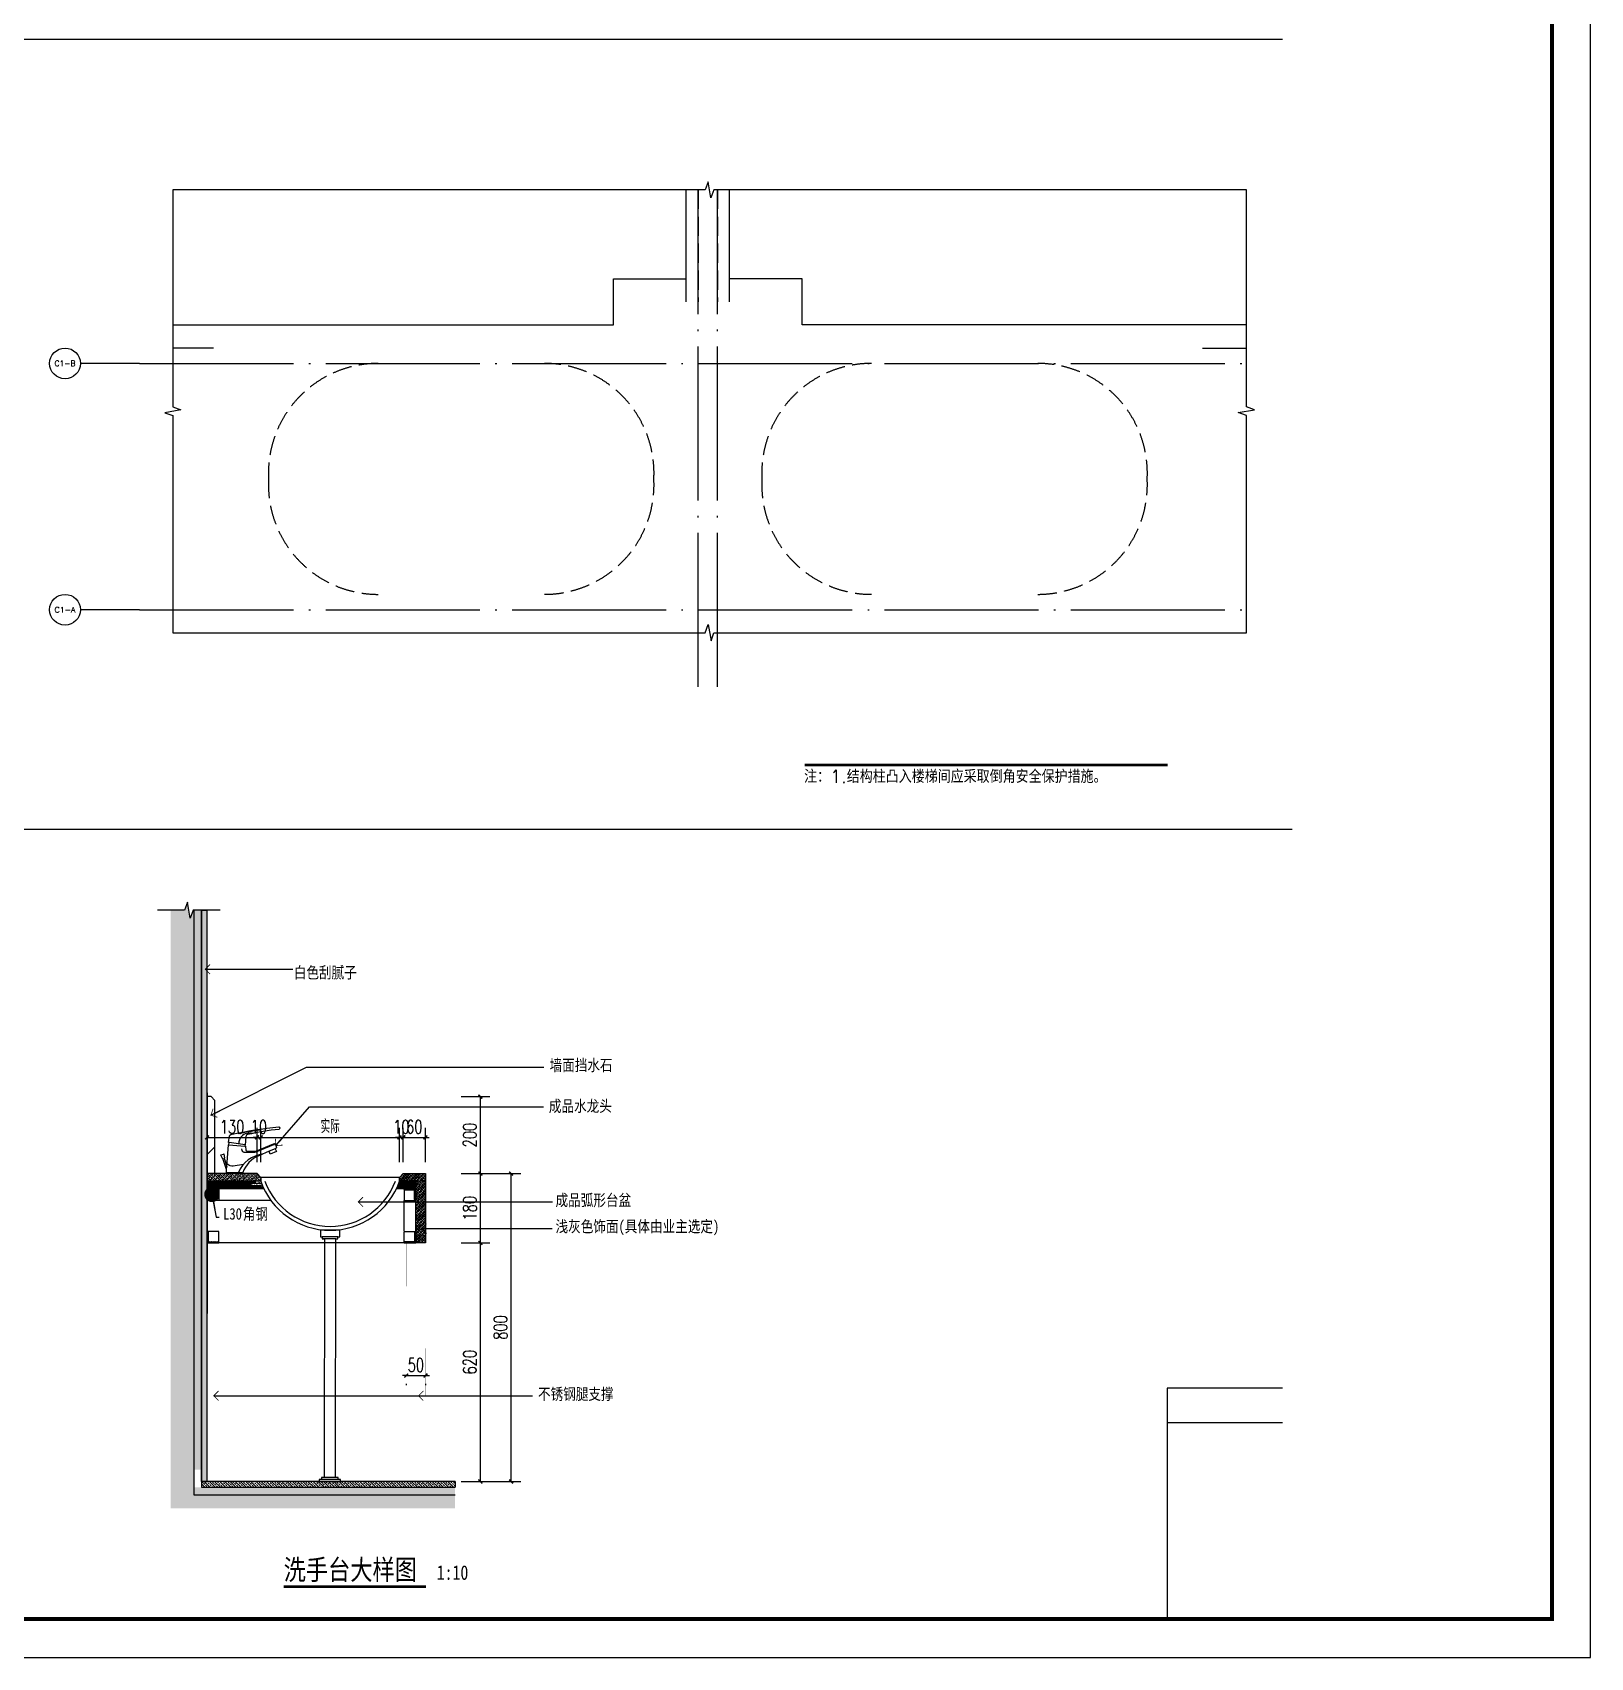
# Model space of a CAD drawing. Extents: x 6843040 to 15500510, y -6507076 to -4940511.
# Drawn here: x 7744899 to 7765142, y -6019900 to -5998789 of the extents above; entities that cross this region are included whole.
import ezdxf
from ezdxf.enums import TextEntityAlignment as Align

# ---------------------------------------------------------------- set-up
doc = ezdxf.new("R2010")
doc.units = 0
doc.header["$LTSCALE"] = 1000
doc.header["$MEASUREMENT"] = 0
doc.linetypes.add('DASH', pattern=[0.35, 0.25, -0.1])
doc.linetypes.add('DOTE', pattern=[2.42, 2, -0.2, 0.02, -0.2])
for name, color, linetype in [('.HID--A-建筑  c-新建墙体.', 5, 'Continuous'), ('.HID--D-大样  a-大样造型.', 7, 'Continuous'), ('.HID--D-大样  b-节点构件.', 3, 'Continuous'), ('.HID--E-立面  a-立面造型.', 1, 'Continuous'), ('00立面大样图', 7, 'Continuous'), ('01立面大样图', 7, 'Continuous'), ('3', 3, 'Continuous'), ('7', 3, 'Continuous'), ('_0', 7, 'Continuous'), ('AXIS', 3, 'Continuous'), ('AXIS_TEXT', 7, 'Continuous'), ('DIM_SYMB', 3, 'Continuous'), ('DOTE', 8, 'DOTE'), ('EL-BHATCH-250', 250, 'Continuous'), ('FLOOR', 9, 'Continuous'), ('PUB_DIM', 3, 'Continuous'), ('PUB_TEXT', 7, 'Continuous'), ('PUB_TITLE', 4, 'Continuous'), ('tianhua', 8, 'Continuous'), ('立面', 7, 'Continuous')]:
    doc.layers.add(name, color=color, linetype=linetype)
doc.layers.add('D-灯具', color=252, linetype='Continuous', lineweight=13)
doc.styles.add('-宋体', font='', dxfattribs={"width": 0.8})
doc.styles.add('.HID--细体.', font='archs.shx', dxfattribs={"width": 0.8})
doc.styles.add('_HZTXT', font='SIMPLEX', dxfattribs={"width": 0.9, "bigfont": 'HZTXT'})
doc.styles.add('_TCH_AXIS', font='COMPLEX', dxfattribs={"bigfont": 'GBCBIG'})
doc.styles.add('_TCH_DIM_T3', font='SIMPLEX', dxfattribs={"width": 0.705882, "bigfont": 'GBCBIG'})
doc.styles.add('COMPLEX', font='COMPLEX')
doc.styles.add('仿宋', font='', dxfattribs={"width": 0.7})
doc.styles.add('宋体', font='')
doc.styles.get('-宋体').set_extended_font_data('SimSun')
doc.styles.get('仿宋').set_extended_font_data('SimSun')
doc.styles.get('宋体').set_extended_font_data('SimSun')
doc.dimstyles.new('.HID--1_10.', dxfattribs={"dimscale": 10, "dimtxt": 2.5, "dimasz": 1, "dimexe": 1, "dimexo": 3, "dimgap": 0.6, "dimtad": 1, "dimdec": 0, "dimrnd": 5, "dimdsep": 46, "dimtxsty": '.HID--细体.', "dimblk1": 'ARCHTICK', "dimblk2": 'ARCHTICK', "dimsah": 1, "dimcen": 2, "dimdle": 1, "dimclrd": 256, "dimclre": 256, "dimclrt": 256, "dimadec": 0, "dimazin": 0, "dimtfac": 1, "dimtdec": 0, "dimtix": 1, "dimtmove": 2, "dimatfit": 3, "dimldrblk": 'ZYS--箭头', "dimfxlon": 1, "dimtolj": 1, "dimtzin": 0, "dimarcsym": 0})
doc.dimstyles.new('_TCH_ARCH&&10', dxfattribs={"dimtxt": 35, "dimasz": 10, "dimexe": 25, "dimexo": 30, "dimgap": 10, "dimtad": 1, "dimdec": 0, "dimzin": 0, "dimdsep": 46, "dimtxsty": '_TCH_DIM_T3', "dimblk": 'ARCHTICK', "dimcen": 0.09, "dimclrt": 7, "dimazin": 2, "dimtfac": 1, "dimtdec": 0, "dimtix": 1, "dimtmove": 2, "dimatfit": 3, "dimfxl": 1, "dimtolj": 1, "dimtzin": 0, "dimarcsym": 0})
doc.dimstyles.new('yq50', dxfattribs={"dimscale": 40, "dimtxt": 3, "dimasz": 1, "dimexe": 1.5, "dimexo": 3, "dimgap": 0.5, "dimtad": 1, "dimdec": 0, "dimrnd": 5, "dimdsep": 46, "dimtxsty": '仿宋', "dimblk": 'ARCHTICK', "dimcen": 0, "dimclrd": 44, "dimclre": 44, "dimclrt": 2, "dimadec": 1, "dimazin": 2, "dimtfac": 1, "dimtdec": 0, "dimtix": 1, "dimtmove": 2, "dimatfit": 2, "dimldrblk": 'DOT', "dimfxl": 1, "dimfxlon": 1, "dimtolj": 1, "dimtzin": 0, "dimarcsym": 0})
pattern_1 = [(0, (4001177.225, -747318.013), (0, 3.175), []), (135, (4001178.812, -747319.6), (-6.35000274, -6.35000274), [4.49013, -4.49013]), (135, (4001179.606, -747319.6), (-6.35000274, -6.35000274), [4.49013, -4.49013]), (135, (4001180.4, -747319.6), (-6.35000274, -6.35000274), [4.49013, -4.49013])]
pattern_2 = [(45, (4001177.225, -747318.013), (-4.49012806, 4.49012806), []), (45, (4001181.715, -747318.013), (-4.49012806, 4.49012806), [3.175, -1.5875])]

# ---------------------------------------------------------------- blocks, each defined once
blk = doc.blocks.new('*U85')
at = {"layer": '.HID--D-大样  b-节点构件.', "ltscale": 0.5}
h = blk.add_hatch(dxfattribs=at)
h.set_pattern_fill('ANSI33', color=8, scale=2, angle=90, style=0)
h.set_pattern_definition([(135, (7530.822, 2739.126), (-8.980256, -8.980256), []), (135, (7530.822, 2748.106), (-8.980256, -8.980256), [6.35, -3.175])])
h.paths.add_polyline_path([(1978.9, 20), (0, 20), (0, 0), (1978.9, 0)])
for p, q in [((1978.9, 20), (0, 20)), ((0, 20), (0, 0)), ((0, 0), (1978.9, 0)), ((1978.9, 20), (1978.9, 0))]:
    blk.add_line(p, q)
blk = doc.blocks.new('_ArchTick')
at = {"color": 0, "linetype": 'ByBlock', "const_width": 0.4}
blk.add_lwpolyline([(-0.5, -0.5), (0.5, 0.5)], dxfattribs=at)
blk = doc.blocks.new('ZYS--箭头')
at = {"ltscale": 0.5}
blk.add_line((0, 0), (-2.59, 0), dxfattribs=at)
at = {"ltscale": 0.5, "const_width": 0.2}
blk.add_lwpolyline([(-1.25, 1.25), (0, 0), (-1.25, -1.25)], dxfattribs=at)
blk = doc.blocks.new('_Dot')
at = {"color": 0, "linetype": 'ByBlock', "lineweight": -2}
blk.add_line((-0.5, 0), (-1, 0), dxfattribs=at)
at = {"color": 0, "linetype": 'ByBlock', "const_width": 0.5}
blk.add_lwpolyline([(-0.25, 0, 1), (0.25, 0, 1)], format="xyb", close=True, dxfattribs=at)
blk = doc.blocks.new('*D86')
at = {"layer": 'Defpoints', "color": 0, "transparency": 16777216}
for p in [(4893869.6, -1540893), (4893812, -1540987.1), (4893869.6, -1540987.1)]:
    blk.add_point(p, dxfattribs=at)
at = {"layer": 'PUB_DIM', "color": 0, "lineweight": -2, "transparency": 16777216}
for p, q in [((4893812, -1540957.1), (4893812, -1540868)), ((4893869.6, -1540957.1), (4893869.6, -1540868)), ((4893812, -1540893), (4893802, -1540893)), ((4893812, -1540893), (4893869.6, -1540893)), ((4893869.6, -1540893), (4893879.6, -1540893))]:
    blk.add_line(p, q, dxfattribs=at)
at = {"layer": 'PUB_DIM', "color": 0, "lineweight": -2, "transparency": 16777216, "xscale": 10, "yscale": 10, "zscale": 10}
blk.add_blockref('_ArchTick', (4893812, -1540893), dxfattribs=at)
at = {"layer": 'PUB_DIM', "color": 0, "lineweight": -2, "transparency": 16777216, "xscale": 10, "yscale": 10, "zscale": 10, "rotation": 180}
blk.add_blockref('_ArchTick', (4893869.6, -1540893), dxfattribs=at)
at = {"layer": 'PUB_DIM', "color": 7, "transparency": 16777216, "insert": (4893840.8, -1540865.5), "char_height": 35, "attachment_point": 5, "style": '_TCH_DIM_T3'}
blk.add_mtext('\\A1;60', dxfattribs=at)
blk = doc.blocks.new('*D87')
at = {"layer": 'Defpoints', "color": 0, "transparency": 16777216}
for p in [(4893812, -1540893), (4893802.3, -1540987.1), (4893812, -1540987.1)]:
    blk.add_point(p, dxfattribs=at)
at = {"layer": 'PUB_DIM', "color": 0, "lineweight": -2, "transparency": 16777216}
for p, q in [((4893802.3, -1540957.1), (4893802.3, -1540868)), ((4893812, -1540957.1), (4893812, -1540868)), ((4893802.3, -1540893), (4893792.3, -1540893)), ((4893802.3, -1540893), (4893812, -1540893)), ((4893812, -1540893), (4893822, -1540893))]:
    blk.add_line(p, q, dxfattribs=at)
at = {"layer": 'PUB_DIM', "color": 0, "lineweight": -2, "transparency": 16777216, "xscale": 10, "yscale": 10, "zscale": 10}
blk.add_blockref('_ArchTick', (4893802.3, -1540893), dxfattribs=at)
at = {"layer": 'PUB_DIM', "color": 0, "lineweight": -2, "transparency": 16777216, "xscale": 10, "yscale": 10, "zscale": 10, "rotation": 180}
blk.add_blockref('_ArchTick', (4893812, -1540893), dxfattribs=at)
at = {"layer": 'PUB_DIM', "color": 7, "transparency": 16777216, "insert": (4893807.1, -1540865.5), "char_height": 35, "attachment_point": 5, "style": '_TCH_DIM_T3'}
blk.add_mtext('\\A1;10', dxfattribs=at)
blk = doc.blocks.new('*D88')
at = {"layer": 'Defpoints', "color": 0, "transparency": 16777216}
for p in [(4893802.3, -1540893), (4893441.9, -1540987.1), (4893802.3, -1540987.1)]:
    blk.add_point(p, dxfattribs=at)
at = {"layer": 'PUB_DIM', "color": 0, "lineweight": -2, "transparency": 16777216}
for p, q in [((4893441.9, -1540957.1), (4893441.9, -1540868)), ((4893802.3, -1540957.1), (4893802.3, -1540868)), ((4893441.9, -1540893), (4893802.3, -1540893))]:
    blk.add_line(p, q, dxfattribs=at)
at = {"layer": 'PUB_DIM', "color": 0, "lineweight": -2, "transparency": 16777216, "xscale": 10, "yscale": 10, "zscale": 10, "rotation": 180}
blk.add_blockref('_ArchTick', (4893441.9, -1540893), dxfattribs=at)
at = {"layer": 'PUB_DIM', "color": 0, "lineweight": -2, "transparency": 16777216, "xscale": 10, "yscale": 10, "zscale": 10}
blk.add_blockref('_ArchTick', (4893802.3, -1540893), dxfattribs=at)
at = {"layer": 'PUB_DIM', "color": 7, "transparency": 16777216, "insert": (4893622.1, -1540864.6), "char_height": 35, "attachment_point": 5, "style": '_TCH_DIM_T3'}
blk.add_mtext('\\A1;实际', dxfattribs=at)
blk = doc.blocks.new('*D89')
at = {"layer": 'Defpoints', "color": 0, "transparency": 16777216}
for p in [(4893441.9, -1540893), (4893432.1, -1540987.1), (4893441.9, -1540987.1)]:
    blk.add_point(p, dxfattribs=at)
at = {"layer": 'PUB_DIM', "color": 0, "lineweight": -2, "transparency": 16777216}
for p, q in [((4893432.1, -1540957.1), (4893432.1, -1540868)), ((4893441.9, -1540957.1), (4893441.9, -1540868)), ((4893432.1, -1540893), (4893422.1, -1540893)), ((4893432.1, -1540893), (4893441.9, -1540893)), ((4893441.9, -1540893), (4893451.9, -1540893))]:
    blk.add_line(p, q, dxfattribs=at)
at = {"layer": 'PUB_DIM', "color": 0, "lineweight": -2, "transparency": 16777216, "xscale": 10, "yscale": 10, "zscale": 10}
blk.add_blockref('_ArchTick', (4893432.1, -1540893), dxfattribs=at)
at = {"layer": 'PUB_DIM', "color": 0, "lineweight": -2, "transparency": 16777216, "xscale": 10, "yscale": 10, "zscale": 10, "rotation": 180}
blk.add_blockref('_ArchTick', (4893441.9, -1540893), dxfattribs=at)
at = {"layer": 'PUB_DIM', "color": 7, "transparency": 16777216, "insert": (4893437, -1540865.5), "char_height": 35, "attachment_point": 5, "style": '_TCH_DIM_T3'}
blk.add_mtext('\\A1;10', dxfattribs=at)
blk = doc.blocks.new('*D90')
at = {"layer": 'Defpoints', "color": 0, "transparency": 16777216}
for p in [(4893432.1, -1540893), (4893302.6, -1540987.1), (4893432.1, -1540987.1)]:
    blk.add_point(p, dxfattribs=at)
at = {"layer": 'PUB_DIM', "color": 0, "lineweight": -2, "transparency": 16777216}
for p, q in [((4893302.6, -1540957.1), (4893302.6, -1540868)), ((4893432.1, -1540957.1), (4893432.1, -1540868)), ((4893302.6, -1540893), (4893432.1, -1540893))]:
    blk.add_line(p, q, dxfattribs=at)
at = {"layer": 'PUB_DIM', "color": 0, "lineweight": -2, "transparency": 16777216, "xscale": 10, "yscale": 10, "zscale": 10, "rotation": 180}
blk.add_blockref('_ArchTick', (4893302.6, -1540893), dxfattribs=at)
at = {"layer": 'PUB_DIM', "color": 0, "lineweight": -2, "transparency": 16777216, "xscale": 10, "yscale": 10, "zscale": 10}
blk.add_blockref('_ArchTick', (4893432.1, -1540893), dxfattribs=at)
at = {"layer": 'PUB_DIM', "color": 7, "transparency": 16777216, "insert": (4893367.4, -1540865.5), "char_height": 35, "attachment_point": 5, "style": '_TCH_DIM_T3'}
blk.add_mtext('\\A1;130', dxfattribs=at)
blk = doc.blocks.new('*D91')
at = {"layer": 'Defpoints', "color": 0, "transparency": 16777216}
for p in [(4893819.9, -1541503.2), (4893869.8, -1541503.2), (4893869.9, -1541511.8)]:
    blk.add_point(p, dxfattribs=at)
at = {"layer": 'PUB_DIM', "color": 0, "lineweight": -2, "transparency": 16777216}
for p, q in [((4893819.9, -1541511.8), (4893809.9, -1541511.8)), ((4893819.9, -1541511.8), (4893869.9, -1541511.8)), ((4893869.9, -1541511.8), (4893879.9, -1541511.7)), ((4893819.9, -1541533.2), (4893819.9, -1541536.8)), ((4893869.9, -1541533.2), (4893869.9, -1541536.8))]:
    blk.add_line(p, q, dxfattribs=at)
at = {"layer": 'PUB_DIM', "color": 0, "lineweight": -2, "transparency": 16777216, "xscale": 10, "yscale": 10, "zscale": 10}
for p, rotation in [((4893819.9, -1541511.8), 0.04623024665172615), ((4893869.9, -1541511.8), 180.0462302466517)]:
    blk.add_blockref('_ArchTick', p, dxfattribs=dict(at, rotation=rotation))
at = {"layer": 'PUB_DIM', "color": 7, "transparency": 16777216, "insert": (4893844.8, -1541484.3), "char_height": 35, "attachment_point": 5, "rotation": 0.0462, "style": '_TCH_DIM_T3'}
blk.add_mtext('\\A1;50', dxfattribs=at)
blk = doc.blocks.new('*D92')
at = {"layer": 'Defpoints', "color": 0, "transparency": 16777216}
for p in [(4893932.5, -1541167.1), (4894012.4, -1541167.1), (4893932.5, -1541786.9)]:
    blk.add_point(p, dxfattribs=at)
at = {"layer": 'PUB_DIM', "color": 0, "lineweight": -2, "transparency": 16777216}
for p, q in [((4893962.5, -1541167.1), (4894037.4, -1541167.1)), ((4894012.4, -1541786.9), (4894012.4, -1541167.1)), ((4893962.5, -1541786.9), (4894037.4, -1541786.9))]:
    blk.add_line(p, q, dxfattribs=at)
at = {"layer": 'PUB_DIM', "color": 0, "lineweight": -2, "transparency": 16777216, "xscale": 10, "yscale": 10, "zscale": 10}
for p, rotation in [((4894012.4, -1541167.1), 90), ((4894012.4, -1541786.9), 270)]:
    blk.add_blockref('_ArchTick', p, dxfattribs=dict(at, rotation=rotation))
at = {"layer": 'PUB_DIM', "color": 7, "transparency": 16777216, "insert": (4893984.9, -1541477), "char_height": 35, "attachment_point": 5, "rotation": 90, "style": '_TCH_DIM_T3'}
blk.add_mtext('\\A1;620', dxfattribs=at)
blk = doc.blocks.new('*D93')
at = {"layer": 'Defpoints', "color": 0, "transparency": 16777216}
for p in [(4893932.5, -1540987.1), (4894012.4, -1540987.1), (4893932.5, -1541167.1)]:
    blk.add_point(p, dxfattribs=at)
at = {"layer": 'PUB_DIM', "color": 0, "lineweight": -2, "transparency": 16777216}
for p, q in [((4893962.5, -1540987.1), (4894037.4, -1540987.1)), ((4894012.4, -1541167.1), (4894012.4, -1540987.1)), ((4893962.5, -1541167.1), (4894037.4, -1541167.1))]:
    blk.add_line(p, q, dxfattribs=at)
at = {"layer": 'PUB_DIM', "color": 0, "lineweight": -2, "transparency": 16777216, "xscale": 10, "yscale": 10, "zscale": 10}
for p, rotation in [((4894012.4, -1540987.1), 90), ((4894012.4, -1541167.1), 270)]:
    blk.add_blockref('_ArchTick', p, dxfattribs=dict(at, rotation=rotation))
at = {"layer": 'PUB_DIM', "color": 7, "transparency": 16777216, "insert": (4893984.9, -1541077.1), "char_height": 35, "attachment_point": 5, "rotation": 90, "style": '_TCH_DIM_T3'}
blk.add_mtext('\\A1;180', dxfattribs=at)
blk = doc.blocks.new('*D94')
at = {"layer": 'Defpoints', "color": 0, "transparency": 16777216}
for p in [(4893932.5, -1540787.1), (4894012.4, -1540787.1), (4893932.5, -1540987.1)]:
    blk.add_point(p, dxfattribs=at)
at = {"layer": 'PUB_DIM', "color": 0, "lineweight": -2, "transparency": 16777216}
for p, q in [((4893962.5, -1540787.1), (4894037.4, -1540787.1)), ((4894012.4, -1540987.1), (4894012.4, -1540787.1)), ((4893962.5, -1540987.1), (4894037.4, -1540987.1))]:
    blk.add_line(p, q, dxfattribs=at)
at = {"layer": 'PUB_DIM', "color": 0, "lineweight": -2, "transparency": 16777216, "xscale": 10, "yscale": 10, "zscale": 10}
for p, rotation in [((4894012.4, -1540787.1), 90), ((4894012.4, -1540987.1), 270)]:
    blk.add_blockref('_ArchTick', p, dxfattribs=dict(at, rotation=rotation))
at = {"layer": 'PUB_DIM', "color": 7, "transparency": 16777216, "insert": (4893984.9, -1540887.1), "char_height": 35, "attachment_point": 5, "rotation": 90, "style": '_TCH_DIM_T3'}
blk.add_mtext('\\A1;200', dxfattribs=at)
blk = doc.blocks.new('*D95')
at = {"layer": 'Defpoints', "color": 0, "transparency": 16777216}
for p in [(4893932.5, -1540987.1), (4894092.4, -1540987.1), (4893932.5, -1541786.9)]:
    blk.add_point(p, dxfattribs=at)
at = {"layer": 'PUB_DIM', "color": 0, "lineweight": -2, "transparency": 16777216}
for p, q in [((4893962.5, -1540987.1), (4894117.4, -1540987.1)), ((4894092.4, -1541786.9), (4894092.4, -1540987.1)), ((4893962.5, -1541786.9), (4894117.4, -1541786.9))]:
    blk.add_line(p, q, dxfattribs=at)
at = {"layer": 'PUB_DIM', "color": 0, "lineweight": -2, "transparency": 16777216, "xscale": 10, "yscale": 10, "zscale": 10}
for p, rotation in [((4894092.4, -1540987.1), 90), ((4894092.4, -1541786.9), 270)]:
    blk.add_blockref('_ArchTick', p, dxfattribs=dict(at, rotation=rotation))
at = {"layer": 'PUB_DIM', "color": 7, "transparency": 16777216, "insert": (4894064.9, -1541387), "char_height": 35, "attachment_point": 5, "rotation": 90, "style": '_TCH_DIM_T3'}
blk.add_mtext('\\A1;800', dxfattribs=at)
blk = doc.blocks.new('_AXISO')
blk.add_circle((0, 0), 0.5)
at = {"layer": 'AXIS_TEXT', "style": 'COMPLEX', "width": 1.041667}
blk.add_attdef('A', text='', height=0.56, dxfattribs=at).set_placement((-0.25, -0.28), (0.25, -0.28), align=Align.FIT)
blk = doc.blocks.new('rfwerwewq')
at = {"layer": '.HID--A-建筑  c-新建墙体.', "ltscale": 5}
h = blk.add_hatch(dxfattribs=at)
h.set_pattern_fill('AR-CONC', color=250, scale=1.5, angle=90, style=0)
h.set_pattern_definition([(140, (4893760.2626, -1540402.153), (0.94128, 10.758903), [1.125, -12.375]), (85, (4893760.263, -1540402.153), (-11.28288, -2.08127), [0.9, -9.9]), (190.4514, (4893760.341, -1540401.256), (-10.34159, 8.67764), [0.9561, -10.51713]), (136.1842, (4893757.263, -1540402.153), (2.48279, 16.00862), [1.6875, -18.5625]), (186.6356, (4893757.47, -1540400.819), (-14.61177, 14.01994), [1.43415, -15.7757]), (81.1842, (4893757.263, -1540402.153), (-14.61178, 14.01993), [1.35, -14.85]), (111, (4893758.0126, -1540400.653), (6.039283, 8.953606), [1.125, -12.375]), (56, (4893758.013, -1540400.653), (-10.87725, 3.64973), [0.9, -9.9]), (161.4514, (4893758.516, -1540399.907), (-4.83796, 12.60334), [0.9561, -10.51713]), (127.5, (4893760.2626, -1540402.1527), (-4.993408, 0.182398), [0, -9.78, 0, -10.05, 0, -9.9375]), (97.5, (4893760.2626, -1540402.1527), (-5.916176, 3.946043), [0, -5.73, 0, -9.555, 0, -3.7875]), (57.5, (4893760.2626, -1540405.4977), (0.338323, 8.007337), [0, -3.75, 0, -11.7, 0, -15.525]), (47.5, (4893760.2626, -1540406.998), (-1.501575, 8.747793), [0, -4.875, 0, -7.77, 0, -11.025])])
h.paths.add_polyline_path([(4893287.6, -1540302.7), (4893267.6, -1540302.7), (4893267.6, -1541756.6), (4893287.6, -1541756.6)])
h = blk.add_hatch(dxfattribs=at)
h.set_pattern_fill('AR-CONC', color=250, scale=1.5, style=0)
h.set_pattern_definition([(50, (4893745.2626, -1541821.929), (10.7589, -0.94128), [1.125, -12.375]), (355, (4893745.263, -1541821.929), (-2.08127, 11.28288), [0.9, -9.9]), (100.4514, (4893746.159, -1541822.008), (8.67764, 10.3416), [0.9561, -10.51713]), (46.1842, (4893745.263, -1541818.929), (16.0086, -2.4828), [1.6875, -18.5625]), (96.6356, (4893746.597, -1541819.136), (14.01994, 14.61177), [1.43415, -15.7757]), (351.1842, (4893745.263, -1541818.93), (14.01993, 14.6118), [1.35, -14.85]), (21, (4893746.7626, -1541819.679), (8.9536, -6.03928), [1.125, -12.375]), (326, (4893746.763, -1541819.679), (3.64973, 10.87725), [0.9, -9.9]), (71.4514, (4893747.509, -1541820.183), (12.60334, 4.83796), [0.9561, -10.51713]), (37.5, (4893745.2626, -1541821.9292), (0.182398, 4.993408), [0, -9.78, 0, -10.05, 0, -9.9375]), (7.5, (4893745.2626, -1541821.929), (3.946043, 5.916176), [0, -5.73, 0, -9.555, 0, -3.7875]), (327.5, (4893741.9176, -1541821.9292), (8.007337, -0.338323), [0, -3.75, 0, -11.7, 0, -15.525]), (317.5, (4893740.4176, -1541821.929), (8.74779, 1.50157), [0, -4.875, 0, -7.77, 0, -11.025])])
h.paths.add_polyline_path([(4893946.8, -1541801.9), (4893946.8, -1541821.9), (4893267.6, -1541821.9), (4893267.6, -1541801.9)])
at = {"layer": '.HID--D-大样  b-节点构件.', "ltscale": 0.5}
h = blk.add_hatch(dxfattribs=at)
h.set_pattern_fill('ANSI33', color=8, scale=1.5, angle=90, style=0)
h.set_pattern_definition([(135, (2475884.6925, -918578.443), (-6.73519209, -6.73519209), []), (135, (2475884.6925, -918571.707), (-6.73519209, -6.73519209), [4.7625, -2.38125])])
edge = h.paths.add_edge_path()
edge.add_line((4893287.6, -1541801.9), (4893287.6, -1541786.9))
edge.add_line((4893287.6, -1541801.9), (4893946.8, -1541801.9))
edge.add_line((4893946.8, -1541801.9), (4893946.8, -1541786.9))
edge.add_line((4893946.8, -1541786.9), (4893287.6, -1541786.9))
at = {"layer": '.HID--E-立面  a-立面造型.', "ltscale": 5}
h = blk.add_hatch(dxfattribs=at)
h.set_pattern_fill('AN钢筋混凝土SC10', color=250, scale=5, pattern_type=2)
h.set_pattern_definition([(45, (4621715.922, -1381944.455), (-8.83883476, 8.83883476), []), (50, (4621715.922, -1381944.455), (35.863009, -3.1376067), [3.75, -41.25]), (355, (4621715.922, -1381944.455), (-6.9375667, 37.6096067), [3, -33]), (100.4514, (4621718.91, -1381944.717), (28.925469, 34.471977), [3.1870095, -35.0571056]), (46.1842, (4621715.922, -1381934.455), (53.3620524, -8.275951), [5.625, -61.875]), (96.6356, (4621720.37, -1381935.145), (46.733135, 48.7058935), [4.780514, -52.58565]), (351.1842, (4621715.92, -1381934.455), (46.733097, 48.70593), [4.5, -49.5]), (21, (4621720.922, -1381936.955), (29.8453526, -20.1309445), [3.75, -41.25]), (326, (4621720.922, -1381936.955), (12.1657666, 36.2575023), [3, -33]), (71.4514, (4621723.41, -1381938.633), (42.0111314, 16.126525), [3.1870095, -35.0571056]), (37.5, (4621715.922, -1381944.455), (0.60799277, 16.6446927), [0, -32.6, 0, -33.5, 0, -33.125]), (7.5, (4621715.922, -1381944.455), (13.1534769, 19.7205856), [0, -19.1, 0, -31.85, 0, -12.625]), (327.5, (4621704.772, -1381944.455), (26.6911218, -1.1277436), [0, -12.5, 0, -39, 0, -51.75]), (317.5, (4621699.772, -1381944.455), (29.1593085, 5.0052491), [0, -16.25, 0, -25.9, 0, -36.75])])
h.paths.add_polyline_path([(4893267.6, -1540302.7), (4893266.3, -1540302.7), (4893258.7, -1540323.7), (4893251.3, -1540281.7), (4893243.8, -1540302.7), (4893207.6, -1540302.7), (4893207.6, -1541856.3), (4893946.8, -1541856.3), (4893946.8, -1541821.9), (4893267.6, -1541821.9)])
h = blk.add_hatch()
h.set_pattern_fill('CORK', color=250)
h.set_pattern_definition(pattern_1)
edge = h.paths.add_edge_path()
edge.add_line((4893302.6, -1541027.1), (4893450.3, -1541027.1))
edge.add_line((4893302.6, -1541027.1), (4893302.6, -1541007.1))
edge.add_line((4893302.6, -1541007.1), (4893415.6, -1541007.1))
edge.add_line((4893415.6, -1541007.1), (4893441.9, -1541009.8))
edge.add_line((4893441.9, -1541009.8), (4893441.9, -1541011.1))
edge.add_line((4893441.9, -1541011.1), (4893441.9, -1541013.2))
edge.add_line((4893441.9, -1541013.2), (4893416.2, -1541014.9))
edge.add_line((4893416.2, -1541014.9), (4893418.3, -1541015.1))
edge.add_line((4893418.3, -1541015.1), (4893441.9, -1541015.1))
edge.add_line((4893441.9, -1541015.1), (4893450.3, -1541027.1))
h = blk.add_hatch()
h.set_pattern_fill('CORK', color=250)
h.set_pattern_definition(pattern_1)
h.paths.add_polyline_path([(4893844.6, -1541027.1), (4893844.6, -1541007.1), (4893802.3, -1541007.1), (4893793.8, -1541027.1)])
h = blk.add_hatch()
h.set_pattern_fill('ANSI33', color=250)
h.set_pattern_definition(pattern_2)
h.paths.add_polyline_path([(4893869.6, -1541007.1), (4893869.6, -1540987.1), (4893812, -1540987.1), (4893802.3, -1540997.1), (4893802.3, -1541007.1)])
h = blk.add_hatch()
h.set_pattern_fill('ANSI33', color=250)
h.set_pattern_definition(pattern_2)
h.paths.add_polyline_path([(4893869.6, -1541007.1), (4893844.6, -1541007.1), (4893844.6, -1541167.1), (4893869.6, -1541167.1)])
at = {"layer": '01立面大样图'}
h = blk.add_hatch(dxfattribs=at)
h.set_pattern_fill('ANSI33', color=8, scale=30)
h.set_pattern_definition([(45, (2338986.83, -1000143.78), (-134.703842, 134.703842), []), (45, (2339121.54, -1000143.78), (-134.703842, 134.703842), [95.25, -47.625])])
h.paths.add_polyline_path([(4893322.6, -1540797.1), (4893312.6, -1540787.1), (4893302.6, -1540787.1), (4893302.6, -1540987.1), (4893322.6, -1540987.1)])
h = blk.add_hatch(dxfattribs=at)
h.set_pattern_fill('ANSI33', color=250, scale=30, style=0)
h.set_pattern_definition([(45, (5368291.11, -1347607.9366), (-5.30330086, 5.30330086), []), (45, (5368296.413, -1347607.9366), (-5.30330086, 5.30330086), [3.75, -1.875])])
h.paths.add_polyline_path([(4893302.6, -1541007.1), (4893417, -1541007.1, -0.07874), (4893418.3, -1541007.1), (4893441.9, -1541007.1), (4893441.9, -1540997.1), (4893432.1, -1540987.1), (4893302.6, -1540987.1)])
h = blk.add_hatch(dxfattribs=at)
h.set_pattern_fill('ANSI32', color=8, scale=6, style=0)
h.set_pattern_definition([(315, (3413637.506, -1557567.958), (-1.5909902577, -1.5909902577), []), (315, (3413638.5666, -1557567.958), (-1.5909902577, -1.5909902577), [])])
h.paths.add_polyline_path([(4893329.6, -1541030.1, 0.414214), (4893332.6, -1541027.1), (4893302.6, -1541027.1), (4893302.6, -1541057.1, 0.414214), (4893305.6, -1541054.1), (4893305.6, -1541030.1)])
h = blk.add_hatch(dxfattribs=at)
h.set_pattern_fill('ANSI32', color=8, scale=6, style=0)
h.set_pattern_definition([(225, (6373509.645, -1557567.958), (1.5909902577, -1.5909902577), []), (225, (6373508.5843, -1557567.958), (1.5909902577, -1.5909902577), [])])
h.paths.add_polyline_path([(4893817.6, -1541030.1, -0.414214), (4893814.6, -1541027.1), (4893844.6, -1541027.1), (4893844.6, -1541057.1, -0.414214), (4893841.6, -1541054.1), (4893841.6, -1541030.1)])
h = blk.add_hatch(dxfattribs=at)
h.set_pattern_fill('ANSI32', color=8, scale=6, style=0)
h.set_pattern_definition([(135, (6373412.645, -1524626.2227), (1.5909902577, 1.5909902577), []), (135, (6373411.5843, -1524626.2227), (1.5909902577, 1.5909902577), [])])
h.paths.add_polyline_path([(4893329.6, -1541164.1, -0.414214), (4893332.6, -1541167.1), (4893302.6, -1541167.1), (4893302.6, -1541137.1, -0.414214), (4893305.6, -1541140.1), (4893305.6, -1541164.1)])
h = blk.add_hatch(dxfattribs=at)
h.set_pattern_fill('ANSI32', color=8, scale=6, style=0)
h.set_pattern_definition([(135, (6373509.645, -1524626.2227), (1.5909902577, 1.5909902577), []), (135, (6373508.5843, -1524626.2227), (1.5909902577, 1.5909902577), [])])
h.paths.add_polyline_path([(4893817.6, -1541164.1, 0.414214), (4893814.6, -1541167.1), (4893844.6, -1541167.1), (4893844.6, -1541137.1, 0.414214), (4893841.6, -1541140.1), (4893841.6, -1541164.1)])
at = {"layer": '.HID--A-建筑  c-新建墙体.', "color": 0, "ltscale": 5}
blk.add_line((4893287.6, -1541786.9), (4893287.6, -1540302.7, -47.5), dxfattribs=at)
at = {"layer": '.HID--A-建筑  c-新建墙体.', "ltscale": 5, "elevation": 0}
blk.add_lwpolyline([(4893267.6, -1540302.7), (4893267.6, -1541821.9), (4893946.8, -1541821.9)], dxfattribs=at)
for p, q in [((4893432.1, -1540987.1), (4893302.6, -1540987.1)), ((4893441.9, -1541007.1), (4893302.6, -1541007.1)), ((4893353.2, -1540984.3), (4893395.2, -1540984.3)), ((4893441.9, -1540997.1), (4893432.1, -1540987.1)), ((4893441.9, -1540997.1), (4893441.9, -1541007.1)), ((4893802.3, -1540997.1), (4893812, -1540987.1)), ((4893802.3, -1541007.1), (4893802.3, -1540997.1)), ((4893869.6, -1541007.1), (4893802.3, -1541007.1)), ((4893812, -1540987.1), (4893869.6, -1540987.1)), ((4893844.6, -1541167.1), (4893844.6, -1541007.1)), ((4893869.6, -1540987.1), (4893869.6, -1541167.1)), ((4893869.6, -1541167.1), (4893844.6, -1541167.1)), ((4893946.8, -1541786.9), (4893287.6, -1541786.9)), ((4893287.6, -1541786.9), (4893287.6, -1541801.9)), ((4893287.6, -1541801.9), (4893946.8, -1541801.9)), ((4893946.8, -1541786.9), (4893946.8, -1541801.9))]:
    blk.add_line(p, q)
at = {"color": 251}
blk.add_line((4893802.3, -1540997.1), (4893441.9, -1540997.1), dxfattribs=at)
at = {"elevation": 0}
blk.add_lwpolyline([(4893302.6, -1540777.1), (4893302.6, -1540777.1), (4893302.6, -1540986.6)], dxfattribs=at)
at = {"color": 1, "elevation": 0}
blk.add_lwpolyline([(4893322.6, -1540987.1), (4893322.6, -1540797.1), (4893312.6, -1540787.1), (4893302.6, -1540787.1)], dxfattribs=at)
at = {"color": 251, "const_width": 0.1}
blk.add_lwpolyline([(4893802.3, -1541007.1), (4893441.9, -1541007.1)], dxfattribs=at)
at = {"color": 251}
for radius, start, end in [(191.3, 199.5918, 340.4082), (181.3, 200.7208, 339.2792)]:
    blk.add_arc((4893622.1, -1540943), radius, start, end, dxfattribs=at)
at = {"layer": '00立面大样图', "color": 8}
for p, q in [((4893450.3, -1541027.1), (4893302.6, -1541027.1)), ((4893844.6, -1541027.1), (4893793.8, -1541027.1)), ((4893468.6, -1541057.1), (4893302.6, -1541057.1)), ((4893844.6, -1541167.1), (4893332.6, -1541167.1))]:
    blk.add_line(p, q, dxfattribs=at)
at = {"layer": '00立面大样图', "color": 8, "elevation": 0}
for points in [[(4893332.6, -1541057.1), (4893302.6, -1541057.1), (4893302.6, -1541027.1), (4893332.6, -1541027.1)], [(4893814.6, -1541057.1), (4893844.6, -1541057.1), (4893844.6, -1541027.1), (4893814.6, -1541027.1)], [(4893332.6, -1541137.1), (4893302.6, -1541137.1), (4893302.6, -1541167.1), (4893332.6, -1541167.1)], [(4893814.6, -1541137.1), (4893844.6, -1541137.1), (4893844.6, -1541167.1), (4893814.6, -1541167.1)]]:
    blk.add_lwpolyline(points, close=True, dxfattribs=at)
at = {"layer": '00立面大样图', "color": 8}
blk.add_lwpolyline([(4893814.6, -1541135.9), (4893814.6, -1541057.1)], dxfattribs=at)
at = {"layer": '3'}
for p, q in [((4893358.9, -1540912.6), (4893400.8, -1540915.9)), ((4893401, -1540912.8), (4893359.4, -1540906.4)), ((4893479.6, -1540922.5), (4893463.6, -1540929.2)), ((4893647.1, -1541134.2), (4893597.1, -1541134.2)), ((4893642.1, -1541151.3), (4893601.6, -1541151.3)), ((4893637.1, -1541156.2), (4893601.6, -1541156.2)), ((4893302.6, -1541284.5), (4893302.6, -1541228.9)), ((4893649, -1541786.8), (4893593.3, -1541786.8)), ((4893642.6, -1541781.8), (4893599.8, -1541781.8)), ((4893636.2, -1541776.8), (4893606.2, -1541776.8))]:
    blk.add_line(p, q, dxfattribs=at)
for points in [[(4893382.1, -1540881.7), (4893383.1, -1540883, -0.012565), (4893439.4, -1540873.1), (4893439.6, -1540871.6)], [(4893420.5, -1540883, 0.29397), (4893391.8, -1540890.6, 0.180362), (4893384.5, -1540910.3, -2.889568)], [(4893392.2, -1540923), (4893392.7, -1540926.7, 0.373809), (4893397.8, -1540931.1), (4893426.7, -1540931.1, 0.099597), (4893429.9, -1540930.5), (4893476, -1540911.2, -0.352983), (4893477.4, -1540911.6, -0.096706)], [(4893397, -1540963.4), (4893370.2, -1540967.8, -0.193369), (4893356, -1540963.4, -0.035072), (4893354.4, -1540962.2, 6.037562)]]:
    blk.add_lwpolyline(points, format="xyb", dxfattribs=at)
blk.add_lwpolyline([(4893353.1, -1540976.4), (4893353.7, -1540968.3)], dxfattribs=at)
blk.add_arc((4893459.4, -1541017.8), 82.8, 98.0705, 156.1604, dxfattribs=at)
at = {"layer": '7', "color": 6}
blk.add_line((4893830.5, -1541007.1), (4893802.3, -1541007.1), dxfattribs=at)
at = {"layer": '7', "elevation": 0}
blk.add_lwpolyline([(4893359.4, -1540906.4), (4893357.9, -1540906.2), (4893360.5, -1540889.4, -0.310524), (4893364.2, -1540885.5, -0.027785), (4893488.8, -1540865.3, 1.765591), (4893488.8, -1540865.3, -0.559918), (4893489.4, -1540872.6, 0.039501), (4893407.3, -1540885.8, 0.324721), (4893403.4, -1540890.4), (4893401.7, -1540912.9), (4893401, -1540912.8), (4893400.8, -1540915.9), (4893401.9, -1540915.9), (4893403.3, -1540926.4, 0.373809), (4893406.5, -1540929.1), (4893426.7, -1540929.1, 0.099597), (4893429.2, -1540928.7), (4893475.2, -1540909.4, -0.352983), (4893479, -1540910.5, -0.107146), (4893482.4, -1540918.6, -0.352983), (4893480.5, -1540922.1), (4893479.6, -1540922.5), (4893482.7, -1540929.7), (4893466.7, -1540936.4), (4893463.6, -1540929.2), (4893436.5, -1540940.6, 0.211551), (4893395.2, -1540984.3), (4893395.2, -1540987.1), (4893353.2, -1540987.1), (4893353.2, -1540984.3), (4893352.5, -1540984.3), (4893353.1, -1540976.4), (4893343.5, -1540947.7), (4893342.9, -1540947.9, -0.368653), (4893342.5, -1540947.7), (4893338, -1540939.2, -0.461291), (4893338.2, -1540938.6), (4893345.3, -1540936.2, -0.461291), (4893345.9, -1540936.6), (4893347.4, -1540946.1, -0.368653), (4893347.2, -1540946.5), (4893346.5, -1540946.7), (4893353.7, -1540968.3), (4893358, -1540912.6), (4893358.9, -1540912.6)], format="xyb", close=True, dxfattribs=at)
at = {"layer": '7'}
for points in [[(4893597.1, -1541134.5), (4893597.1, -1541151.3), (4893601.6, -1541151.3), (4893601.6, -1541156.2), (4893607.1, -1541156.2), (4893606.2, -1541776.8)], [(4893636.2, -1541776.8), (4893637.1, -1541156.2), (4893642.1, -1541156.2), (4893642.1, -1541151.3), (4893647.1, -1541151.3), (4893647.1, -1541134.5)], [(4893606.2, -1541776.8), (4893599.8, -1541776.8), (4893599.8, -1541781.8), (4893593.3, -1541781.8), (4893593.3, -1541786.8), (4893586.9, -1541786.8), (4893586.9, -1541786.8), (4893655.4, -1541786.8), (4893655.4, -1541786.8), (4893649, -1541786.8), (4893649, -1541781.8), (4893642.6, -1541781.8), (4893642.6, -1541776.8), (4893636.2, -1541776.8)]]:
    blk.add_lwpolyline(points, dxfattribs=at)
at = {"layer": 'DIM_SYMB'}
blk.add_lwpolyline([(4893336.6, -1540302.7), (4893266.3, -1540302.7), (4893258.7, -1540323.7), (4893251.3, -1540281.7), (4893243.8, -1540302.7), (4893173.6, -1540302.7)], dxfattribs=at)
at = {"layer": 'DIM_SYMB', "const_width": 7}
blk.add_lwpolyline([(4893501.4, -1542060.5), (4893871, -1542060.5)], dxfattribs=at)
at = {"layer": 'EL-BHATCH-250', "color": 251, "const_width": 0.1, "elevation": 0}
for points in [[(4893352.6, -1541167.1), (4893352.6, -1541786.8), (4893302.6, -1541786.8), (4893302.6, -1541167.1), (4893352.6, -1541167.1)], [(4893869.6, -1541167.1), (4893870.1, -1541786.8), (4893820.1, -1541786.8), (4893819.6, -1541167.1), (4893869.6, -1541167.1)]]:
    blk.add_lwpolyline(points, dxfattribs=at)
at = {"layer": 'EL-BHATCH-250', "color": 250, "const_width": 0.1}
blk.add_lwpolyline([(4893790.1, -1541786.8), (4893352.6, -1541786.8)], dxfattribs=at)
at = {"layer": 'tianhua', "color": 3}
for points in [[(4893332.6, -1541027.1), (4893302.6, -1541027.1), (4893302.6, -1541057.1), (4893302.6, -1541057.1, 0.414214), (4893305.6, -1541054.1), (4893305.6, -1541030.1), (4893329.6, -1541030.1, 0.414214), (4893332.6, -1541027.1), (4893332.6, -1541027.1)], [(4893814.6, -1541027.1), (4893844.6, -1541027.1), (4893844.6, -1541057.1), (4893844.6, -1541057.1, -0.414214), (4893841.6, -1541054.1), (4893841.6, -1541030.1), (4893817.6, -1541030.1, -0.414214), (4893814.6, -1541027.1), (4893814.6, -1541027.1)], [(4893332.6, -1541167.1), (4893302.6, -1541167.1), (4893302.6, -1541137.1), (4893302.6, -1541137.1, -0.414214), (4893305.6, -1541140.1), (4893305.6, -1541164.1), (4893329.6, -1541164.1, -0.414214), (4893332.6, -1541167.1), (4893332.6, -1541167.1)], [(4893814.6, -1541167.1), (4893844.6, -1541167.1), (4893844.6, -1541137.1), (4893844.6, -1541137.1, 0.414214), (4893841.6, -1541140.1), (4893841.6, -1541164.1), (4893817.6, -1541164.1, 0.414214), (4893814.6, -1541167.1), (4893814.6, -1541167.1)]]:
    blk.add_lwpolyline(points, format="xyb", dxfattribs=at)
at = {"layer": '立面', "color": 0}
blk.add_line((4893302.6, -1540777.1), (4893302.6, -1541350.3), dxfattribs=at)
at = {"layer": '.HID--D-大样  a-大样造型.', "color": 250, "xscale": 0.7500000000000011, "yscale": 0.7500000000000011, "zscale": 0.7500000000000011, "rotation": 90}
blk.add_blockref('*U85', (4893302.6, -1541786.9), dxfattribs=at)
at = {"layer": 'D-灯具', "color": 2, "style": '宋体', "width": 0.8}
for s, p in [('白色刮腻子', (4893527.6, -1540479.7)), ('墙面挡水石', (4894192.3, -1540720.4, 0)), ('成品水龙头', (4894190.4, -1540826.6, 0)), ('成品弧形台盆', (4894207.7, -1541071.1, 0)), ('L30', (4893344, -1541106.6)), ('角钢', (4893395.2, -1541106.6)), ('浅灰色饰面(具体由业主选定)', (4894207.7, -1541139.3, 0)), ('不锈钢腿支撑', (4894162.1, -1541574.7, 0))]:
    blk.add_text(s, height=30, dxfattribs=at).set_placement(p)
at = {"layer": 'DIM_SYMB', "color": 7, "width": 0.8}
for s, height, style, p in [('洗手台大样图', 52.87, '宋体', (4893501.4, -1542042.4)), ('1:10', 37.76, '-宋体', (4893899, -1542042.4))]:
    blk.add_text(s, height=height, dxfattribs=dict(at, style=style)).set_placement(p)
at = {"layer": 'PUB_DIM'}
for p1, p2, distance, picture, middle in [((4893932.5, -1540987.1), (4893932.5, -1540787.1), -79.9, '*D94', (4893984.9, -1540887.1)), ((4893302.5754, -1540987.0903), (4893432.1497, -1540987.0903), 94.0406, '*D90', (4893367.3625, -1540865.5497)), ((4893432.1, -1540987.1), (4893441.9, -1540987.1), 94, '*D89', (4893437, -1540865.5)), ((4893802.3, -1540987.1), (4893812, -1540987.1), 94, '*D87', (4893807.1, -1540865.5)), ((4893932.5, -1541167.1), (4893932.5, -1540987.1), -79.9, '*D93', (4893984.9, -1541077.1)), ((4893932.5, -1541786.9), (4893932.5, -1540987.1), -159.9, '*D95', (4894064.9, -1541387)), ((4893932.5, -1541786.9), (4893932.5, -1541167.1), -79.9, '*D92', (4893984.9, -1541477)), ((4893819.9, -1541503.2), (4893869.8, -1541503.2), -8.6, '*D91', (4893844.8, -1541484.3))]:
    dim = blk.add_aligned_dim(p1=p1, p2=p2, distance=distance, dimstyle='_TCH_ARCH&&10', dxfattribs=at)
    dim.commit()
    dim.dimension.update_dxf_attribs({"geometry": picture, "text_midpoint": middle})
for p1, p2, text, picture, middle in [((4893441.9, -1540987.1), (4893802.3, -1540987.1), '实际', '*D88', (4893622.1, -1540864.6)), ((4893812, -1540987.1), (4893869.6, -1540987.1), '60', '*D86', (4893840.8, -1540865.5))]:
    dim = blk.add_aligned_dim(p1=p1, p2=p2, distance=94, text=text, dimstyle='_TCH_ARCH&&10', dxfattribs=at)
    dim.commit()
    dim.dimension.update_dxf_attribs({"geometry": picture, "text_midpoint": middle})
blk.add_leader([(4893315, -1541041.2), (4893326.2, -1541100.6), (4893334, -1541100.6)], dimstyle='yq50', override={"dimgap": 0.5, "dimtad": 0})
at = {"layer": '_0', "color": 3}
for points in [[(4893297.5, -1540456.4, 0), (4893525.2, -1540456.4, 0)], [(4893312.4, -1540835.3, 0), (4893560.3, -1540710.2, 0), (4894177.6, -1540710.2, 0)], [(4893481.2, -1540914.3, 0), (4893568.4, -1540813.7, 0), (4894176.5, -1540813.7, 0)], [(4893695.1, -1541060.8, 0), (4894199.8, -1541060.8, 0)], [(4893860.3, -1541130, 0), (4894198.7, -1541130, 0)], [(4893319.7, -1541564.3, 0), (4894148.2, -1541564.3, 0)], [(4893851.8, -1541564.3, 0), (4894148.2, -1541564.3, 0)]]:
    blk.add_leader(points, dimstyle='.HID--1_10.', override={"dimtad": 0}, dxfattribs=at)

msp = doc.modelspace()

# ---------------------------------------------------------------- linework, layer by layer
at = {"layer": 'AXIS'}
for p, q in [((7746290.4, -6003087.8), (7745521.4, -6003087.8)), ((7746290.4, -6006287.8), (7745521.4, -6006287.8))]:
    msp.add_line(p, q, dxfattribs=at)
for points in [[(7746721.3, -6002587.3), (7752449.4, -6002587.3), (7752449.4, -6001987.3), (7753389.4, -6001987.3)], [(7760671.5, -6002587.3), (7754899.4, -6002587.3), (7754899.4, -6001987.8), (7753949.4, -6001987.8)], [(7747249.8, -6002887.8), (7746721.3, -6002887.8)], [(7760099.1, -6002887.8), (7760671.5, -6002887.8)]]:
    msp.add_lwpolyline(points, dxfattribs=at)
at = {"layer": 'DIM_SYMB'}
for points in [[(7760671.5, -6000831.4), (7753752.7, -6000831.4), (7753714.4, -6000936.4), (7753677.4, -6000726.4), (7753640.2, -6000831.4), (7746721.3, -6000831.4)], [(7746721.3, -6000831.4), (7746721.3, -6003652.7), (7746826.3, -6003690.9), (7746616.3, -6003727.9), (7746721.3, -6003765.2), (7746721.3, -6006586.5)], [(7760671.5, -6006586.5), (7760671.5, -6003765.2), (7760566.5, -6003727), (7760776.5, -6003689.9), (7760671.5, -6003652.7), (7760671.5, -6000831.4)], [(7746721.3, -6006586.5), (7753640.2, -6006586.5), (7753678.4, -6006481.5), (7753715.4, -6006691.5), (7753752.7, -6006586.5), (7760671.5, -6006586.5)]]:
    msp.add_lwpolyline(points, dxfattribs=at)
at = {"layer": 'DIM_SYMB', "const_width": 35}
msp.add_lwpolyline([(7754930.4, -6008305.4), (7759648.2, -6008305.4)], dxfattribs=at)
at = {"layer": 'DOTE'}
for p, q in [((7753549.4, -6007287.8), (7753549.4, -6000831.4)), ((7753799.4, -6007287.8), (7753799.4, -6000831.4)), ((7746290.4, -6003087.8), (7760671.5, -6003087.8)), ((7746290.4, -6006287.8), (7760671.5, -6006287.8))]:
    msp.add_line(p, q, dxfattribs=at)
at = {"layer": 'FLOOR'}
for points in [[(7753389.4, -6000831.4), (7753389.4, -6002287.8)], [(7753949.4, -6000831.4), (7753949.4, -6002287.5)]]:
    msp.add_lwpolyline(points, dxfattribs=at)
at = {"layer": 'FLOOR', "linetype": 'DASH'}
for points in [[(7753549.4, -6000831.4), (7753549.4, -6002287.8)], [(7753799.4, -6000831.4), (7753799.4, -6002287.5)]]:
    msp.add_lwpolyline(points, dxfattribs=at)
for points in [[(7749389.4, -6003087.8, 0.4297216), (7747966.4, -6004587.8, 0.4297216), (7749389.4, -6006087.8)], [(7751549.4, -6006087.5, 0.4297216), (7752972.5, -6004587.5, 0.4297216), (7751549.4, -6003087.5)], [(7755799.4, -6006087.5, -0.4297216), (7754376.4, -6004587.5, -0.4297216), (7755799.4, -6003087.5)], [(7757959.4, -6003087.8, -0.4297216), (7759382.5, -6004587.8, -0.4297216), (7757959.4, -6006087.8)]]:
    msp.add_lwpolyline(points, format="xyb", dxfattribs=at)
at = {"layer": 'PUB_TITLE'}
msp.add_lwpolyline([(7705692.4, -6019899.6), (7765142.4, -6019899.6), (7765142.4, -5977849.6), (7705692.4, -5977849.6)], close=True, dxfattribs=at)
at = {"layer": 'PUB_TITLE', "const_width": 50}
msp.add_lwpolyline([(7706942.4, -6019399.6), (7764642.4, -6019399.6), (7764642.4, -5978349.6), (7706942.4, -5978349.6)], close=True, dxfattribs=at)
at = {"layer": 'PUB_TITLE'}
for points in [[(7706942.4, -5998874.6), (7761142.4, -5998874.6)], [(7706942.4, -6009137.1), (7761267.4, -6009137.1)], [(7761142.4, -6016399.6), (7759642.4, -6016399.6), (7759642.4, -6019399.6)], [(7761142.4, -6016849.6), (7759642.4, -6016849.6)]]:
    msp.add_lwpolyline(points, dxfattribs=at)

# ---------------------------------------------------------------- block references
at = {"xscale": 5.00100674572085, "yscale": 5.00100674572085, "zscale": 5.00100674572085}
msp.add_blockref('rfwerwewq', (-16724271, 1692873.9), dxfattribs=at)
at = {"layer": 'AXIS'}
ref = msp.add_blockref('_AXISO', (7745321.4, -6003087.8), dxfattribs=dict(at, xscale=400, yscale=400, zscale=400))
ref.add_attrib('A', 'C1-B', dxfattribs={"layer": 'AXIS_TEXT', "height": 71.93, "style": '_TCH_AXIS'}).set_placement((7745186.1, -6003123.7), (7745456.7, -6003123.7), align=Align.FIT)
ref = msp.add_blockref('_AXISO', (7745321.4, -6006287.8), dxfattribs=dict(at, xscale=400, yscale=400, zscale=400))
ref.add_attrib('A', 'C1-A', dxfattribs={"layer": 'AXIS_TEXT', "height": 71.09, "style": '_TCH_AXIS'}).set_placement((7745186, -6006323.3), (7745456.8, -6006323.3), align=Align.FIT)

# ---------------------------------------------------------------- texts
at = {"layer": 'PUB_TEXT', "style": '_HZTXT'}
msp.add_text('注：1.结构柱凸入楼梯间应采取倒角安全保护措施。', height=168.794, dxfattribs=at).set_placement((7754924, -6008538.2))

doc.saveas('drawing.dxf')
